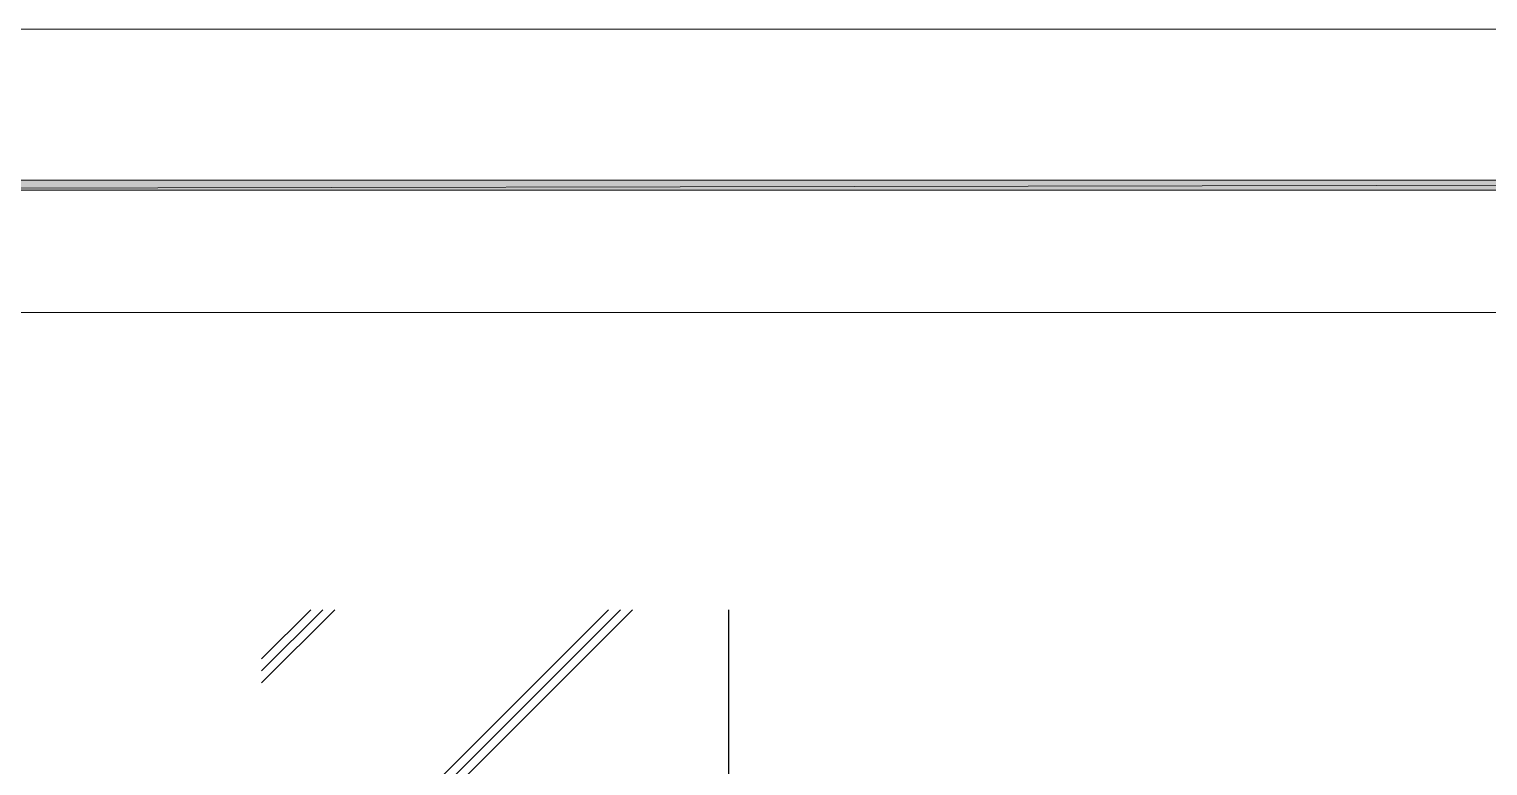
# Model space of a CAD drawing. Header units: millimetres. Extents: x 0 to 420, y 0 to 297.
# Drawn here: x 103 to 205.8, y 245 to 297 of the extents above; entities that cross this region are included whole.
import ezdxf

# ---------------------------------------------------------------- set-up
doc = ezdxf.new("R2010")
doc.units = ezdxf.units.MM

msp = doc.modelspace()

# ---------------------------------------------------------------- hatches: boundary and pattern name
h = msp.add_hatch(color=7)
h.paths.add_polyline_path([(394.17, 285.62), (394.17, 286.32), (26.18, 285.62), (394.17, 285.62)])
h.paths.add_polyline_path([(394.17, 286.32), (26.18, 285.62), (26.18, 286.32), (394.17, 286.32)])

# ---------------------------------------------------------------- linework, layer by layer
at = {"lineweight": 13}
msp.add_lwpolyline([(0.19, 0), (0.19, 296.97), (420.16, 296.97), (420.16, 0)], close=True, dxfattribs=at)
at = {"lineweight": 0}
for points in [[(394.17, 285.62), (394.17, 286.32), (26.18, 285.62)], [(394.17, 286.32), (26.18, 285.62), (26.18, 286.32)]]:
    msp.add_lwpolyline(points, close=True, dxfattribs=at)
at = {"lineweight": 13}
for points in [[(394.17, 276.99), (26.18, 276.99)], [(119.36, 230.76), (144.65, 256.05)], [(119.36, 231.61), (143.81, 256.05)], [(119.36, 229.91), (145.5, 256.05)], [(119.36, 250.89), (124.52, 256.05)], [(119.36, 251.74), (123.68, 256.05)], [(119.36, 252.58), (122.83, 256.05)]]:
    msp.add_lwpolyline(points, dxfattribs=at)
at = {"lineweight": 25}
msp.add_lwpolyline([(152.29, 234.04), (152.29, 256.05)], dxfattribs=at)

doc.saveas('drawing.dxf')
